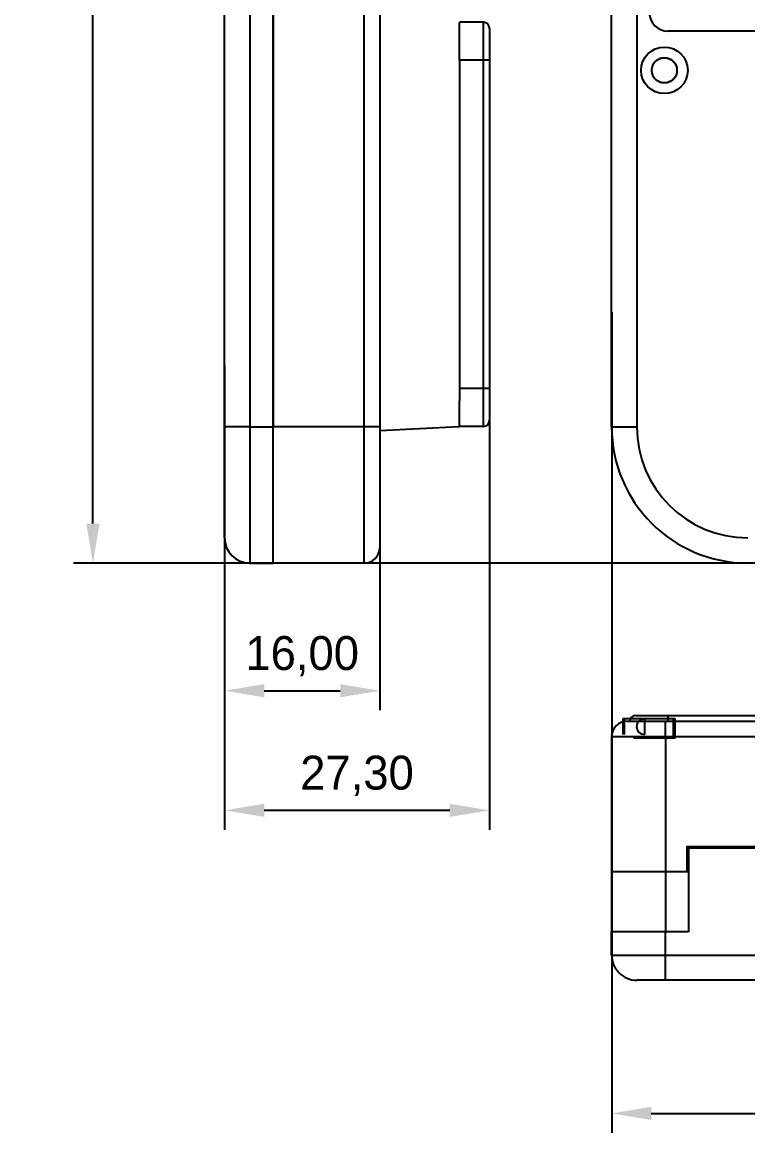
# Model space of a CAD drawing. Header units: millimetres. Extents: x 392 to 586, y 927 to 1144.
# Drawn here: x 391.6 to 466.4, y 927.2 to 1041.7 of the extents above; entities that cross this region are included whole.
import ezdxf

# ---------------------------------------------------------------- set-up
doc = ezdxf.new("R2010")
doc.units = ezdxf.units.MM
doc.header["$PDSIZE"] = -1
doc.linetypes.add('CENTERX2', pattern=[20.32, 12.7, -2.54, 2.54, -2.54])
doc.dimstyles.new('ISO-25', dxfattribs={"dimtxt": 2.5, "dimasz": 2.5, "dimexe": 1.25, "dimexo": 0.625, "dimtad": 1, "dimtxsty": 'Standard', "dimcen": 2.5, "dimadec": 0, "dimazin": 0, "dimtfac": 1, "dimtmove": 0, "dimatfit": 3, "dimfxl": 1, "dimarcsym": 0})

# ---------------------------------------------------------------- blocks, each defined once
blk = doc.blocks.new('*D1')
at = {"color": 0, "lineweight": -2}
for p, q in [((452.38, 1011.8), (452.38, 927.18)), ((544.15, 1011.8), (544.15, 927.18)), ((456.46, 929.18), (540.07, 929.18))]:
    blk.add_line(p, q, dxfattribs=at)
at = {"color": 0}
for points in [[(456.46, 929.86), (456.46, 928.5), (452.38, 929.18)], [(540.07, 928.5), (540.07, 929.86), (544.15, 929.18)]]:
    blk.add_solid(points, dxfattribs=at)
at = {"layer": 'Defpoints', "color": 0}
for p in [(452.38, 1011.8), (544.15, 1011.8), (544.15, 929.18)]:
    blk.add_point(p, dxfattribs=at)
at = {"color": 0, "insert": (498.26, 932.75), "char_height": 3.5, "attachment_point": 5}
blk.add_mtext('91,77', dxfattribs=at)
blk = doc.blocks.new('*D2')
at = {"color": 0, "lineweight": -2}
for p, q in [((468.91, 1129.39), (396.89, 1129.39)), ((398.89, 1125.31), (398.89, 1061.22)), ((398.89, 990), (398.89, 1054.09)), ((468.91, 985.92), (396.89, 985.92))]:
    blk.add_line(p, q, dxfattribs=at)
at = {"color": 0}
for points in [[(399.57, 1125.31), (398.21, 1125.31), (398.89, 1129.39)], [(398.21, 990), (399.57, 990), (398.89, 985.92)]]:
    blk.add_solid(points, dxfattribs=at)
at = {"layer": 'Defpoints', "color": 0}
for p in [(468.91, 1129.39), (398.89, 985.92), (468.91, 985.92)]:
    blk.add_point(p, dxfattribs=at)
at = {"color": 0, "insert": (398.89, 1057.66), "char_height": 3.5, "attachment_point": 5}
blk.add_mtext('143,47', dxfattribs=at)
blk = doc.blocks.new('*D4')
at = {"color": 0, "lineweight": -2}
for p, q in [((412.47, 991.46), (412.47, 970.76)), ((428.47, 991.46), (428.47, 970.76)), ((416.55, 972.76), (424.39, 972.76))]:
    blk.add_line(p, q, dxfattribs=at)
at = {"color": 0}
for points in [[(416.55, 973.44), (416.55, 972.08), (412.47, 972.76)], [(424.39, 972.08), (424.39, 973.44), (428.47, 972.76)]]:
    blk.add_solid(points, dxfattribs=at)
at = {"layer": 'Defpoints', "color": 0}
for p in [(412.47, 991.46), (428.47, 991.46), (428.47, 972.76)]:
    blk.add_point(p, dxfattribs=at)
at = {"color": 0, "insert": (420.47, 976.32), "char_height": 3.5, "attachment_point": 5}
blk.add_mtext('16,00', dxfattribs=at)
blk = doc.blocks.new('*D5')
at = {"color": 0, "lineweight": -2}
for p, q in [((412.47, 1006.29), (412.47, 958.43)), ((439.77, 1006.29), (439.77, 958.43)), ((416.55, 960.43), (435.69, 960.43))]:
    blk.add_line(p, q, dxfattribs=at)
at = {"color": 0}
for points in [[(416.55, 961.11), (416.55, 959.75), (412.47, 960.43)], [(435.69, 959.75), (435.69, 961.11), (439.77, 960.43)]]:
    blk.add_solid(points, dxfattribs=at)
at = {"layer": 'Defpoints', "color": 0}
for p in [(412.47, 1006.29), (439.77, 1006.29), (439.77, 960.43)]:
    blk.add_point(p, dxfattribs=at)
at = {"color": 0, "insert": (426.12, 963.99), "char_height": 3.5, "attachment_point": 5}
blk.add_mtext('27,30', dxfattribs=at)

msp = doc.modelspace()

# ---------------------------------------------------------------- linework, layer by layer
at = {"color": 7, "linetype": 'Continuous', "lineweight": 25}
for p, q in [((412.474, 999.957), (412.474, 1123.856)), ((415.074, 1123.855), (415.074, 999.957)), ((452.377, 999.956), (452.377, 1089.854)), ((454.977, 1089.854), (454.977, 999.957)), ((417.474, 999.957), (417.474, 1068.537)), ((426.874, 999.957), (426.874, 1069.407)), ((428.474, 1069.407), (428.474, 999.957)), ((417.474, 1068.337), (417.474, 999.957)), ((436.674, 1041.688), (436.674, 1041.626)), ((439.174, 1041.688), (436.674, 1041.688)), ((436.674, 1041.475), (436.674, 1041.626)), ((436.674, 1041.204), (436.674, 1041.475)), ((436.674, 1040.794), (436.674, 1041.204)), ((439.174, 1037.788), (439.174, 1041.688)), ((439.774, 1041.088), (439.774, 1037.788)), ((436.674, 1040.258), (436.674, 1040.794)), ((436.674, 1039.657), (436.674, 1040.258)), ((538.371, 1040.773), (458.161, 1040.771)), ((436.674, 1039.047), (436.674, 1039.657)), ((436.674, 1038.469), (436.674, 1039.047)), ((436.674, 1038.035), (436.674, 1038.469)), ((436.674, 1037.788), (436.674, 1038.035)), ((436.674, 1037.788), (436.674, 1003.911)), ((439.174, 1037.788), (436.674, 1037.788)), ((439.174, 1003.911), (439.174, 1037.788)), ((439.774, 1037.788), (439.174, 1037.788)), ((439.774, 1037.788), (439.774, 1003.911)), ((436.674, 1003.911), (436.674, 1002.653)), ((439.174, 1003.911), (436.674, 1003.911)), ((439.174, 1000.011), (439.174, 1003.911)), ((439.774, 1003.911), (439.174, 1003.911)), ((439.774, 1003.911), (439.774, 1000.611)), ((436.674, 1002.042), (436.674, 1002.653)), ((436.674, 1001.441), (436.674, 1002.042)), ((436.674, 1000.905), (436.674, 1001.441)), ((436.674, 1000.496), (436.674, 1000.905)), ((412.474, 988.519), (412.474, 999.957)), ((415.074, 999.957), (417.474, 999.957)), ((415.074, 999.957), (415.074, 985.919)), ((417.474, 985.919), (417.474, 999.957)), ((426.874, 999.957), (417.474, 999.957)), ((428.474, 999.957), (426.874, 999.957)), ((426.874, 985.919), (426.874, 999.957)), ((428.474, 999.6), (436.664, 1000.011)), ((428.474, 999.957), (428.474, 987.519)), ((436.674, 1000.224), (436.674, 1000.496)), ((436.674, 1000.073), (436.674, 1000.224)), ((439.174, 1000.011), (436.674, 1000.011)), ((452.377, 999.956), (454.977, 999.957)), ((415.074, 985.919), (417.474, 985.919)), ((426.874, 985.919), (417.474, 985.919)), ((454.853, 970.211), (458.153, 970.211)), ((458.153, 970.211), (534.527, 970.211)), ((458.153, 970.211), (458.153, 969.611)), ((453.976, 969.611), (457.913, 969.611)), ((457.913, 969.611), (460.285, 969.611)), ((460.285, 969.611), (538.613, 969.611)), ((457.913, 968.011), (452.376, 968.011)), ((452.376, 968.011), (452.376, 954.111)), ((457.913, 968.011), (457.913, 954.111)), ((460.285, 968.011), (457.913, 968.011)), ((513.07, 968.011), (460.285, 968.011)), ((460.135, 956.711), (474.841, 956.711)), ((460.135, 956.711), (460.135, 954.111)), ((460.285, 956.561), (460.285, 947.911)), ((460.285, 956.561), (474.841, 956.561)), ((452.376, 954.111), (457.913, 954.111)), ((452.376, 954.111), (452.376, 947.911)), ((457.913, 954.111), (460.135, 954.111)), ((457.913, 954.111), (457.913, 947.911)), ((457.913, 954.111), (460.285, 954.111)), ((460.135, 954.257), (460.285, 954.257)), ((460.285, 954.111), (460.285, 947.911)), ((452.376, 945.511), (452.376, 947.911)), ((457.913, 947.911), (452.376, 947.911)), ((457.913, 945.511), (457.913, 947.911)), ((460.285, 947.911), (457.913, 947.911)), ((452.376, 945.511), (457.913, 945.511)), ((457.913, 945.511), (538.613, 945.511)), ((457.913, 942.911), (457.913, 945.511)), ((457.913, 942.911), (454.976, 942.911)), ((538.613, 942.911), (457.913, 942.911))]:
    msp.add_line(p, q, dxfattribs=at)
at = {"color": 7, "linetype": 'Continuous'}
for p, q in [((538.371, 1040.773), (458.161, 1040.771)), ((458.77, 969.861), (453.514, 969.861)), ((453.514, 969.861), (453.514, 968.261)), ((458.909, 969.861), (453.653, 969.861)), ((453.653, 969.861), (453.653, 968.261)), ((458.909, 969.861), (453.653, 969.861)), ((453.653, 969.861), (453.653, 968.261)), ((458.909, 969.861), (455.153, 969.861)), ((455.753, 969.861), (455.753, 968.261)), ((458.909, 969.861), (455.753, 969.861)), ((458.77, 967.861), (458.77, 969.861)), ((458.909, 967.861), (458.909, 969.861)), ((458.909, 967.861), (458.909, 969.861)), ((458.909, 967.861), (458.909, 969.861)), ((458.909, 967.861), (458.909, 969.861)), ((458.77, 967.861), (454.646, 967.861)), ((458.909, 967.861), (454.785, 967.861)), ((458.909, 967.861), (454.785, 967.861)), ((458.909, 967.861), (454.785, 967.861)), ((458.77, 967.861), (455.967, 967.861))]:
    msp.add_line(p, q, dxfattribs=at)
at = {"color": 7, "linetype": 'Continuous', "lineweight": 25, "flags": 128}
for points in [[(415.074, 999.957), (414.567, 999.957), (414.079, 999.957), (413.63, 999.957), (413.236, 999.957), (412.912, 999.957), (412.672, 999.957), (412.524, 999.957), (412.474, 999.957)], [(457.913, 968.011), (457.913, 968.324), (457.913, 968.624), (457.913, 968.9), (457.913, 969.143), (457.913, 969.342), (457.913, 969.49), (457.913, 969.581), (457.913, 969.611)], [(461.372, 956.711), (461.36, 956.694), (461.283, 956.561)], [(461.634, 956.561), (461.734, 956.678), (461.768, 956.711)]]:
    msp.add_lwpolyline(points, dxfattribs=at)
at = {"color": 7, "linetype": 'Continuous', "lineweight": 25}
for radius in [2.4, 1.3]:
    msp.add_circle((457.814, 1036.725), radius, dxfattribs=at)
at = {"color": 7, "linetype": 'CENTERX2'}
msp.add_circle((457.814, 1036.725), 1.3, dxfattribs=at)
at = {"color": 7, "linetype": 'Continuous'}
for centre, radius, start, end in [((458.161, 1042.671), 1.9, 180.002, 270.002), ((455.753, 969.061), 0.8, 90, 270), ((455.753, 969.061), 0.8, 90, 270)]:
    msp.add_arc(centre, radius, start, end, dxfattribs=at)
at = {"color": 7, "linetype": 'Continuous', "lineweight": 25}
for centre, radius, start, end in [((458.161, 1042.671), 1.9, 180.002, 270.002), ((439.174, 1041.088), 0.6, 0, 90), ((439.174, 1000.611), 0.6, 270, 0), ((466.416, 999.959), 14.039, 180.00938, 269.985), ((466.416, 999.959), 11.439, 180.00938, 269.98159), ((415.074, 988.519), 2.6, 180, 270), ((426.874, 987.519), 1.6, 270, 0), ((454.853, 969.611), 0.6, 90, 180), ((453.976, 968.011), 1.6, 90.0001, 179.99983), ((454.976, 945.511), 2.6, 179.99598, 270)]:
    msp.add_arc(centre, radius, start, end, dxfattribs=at)

# ---------------------------------------------------------------- dimensions: what is measured, and where the dimension line sits
dim = msp.add_linear_dim(base=(398.8904, 985.9193), p1=(468.9065, 1129.3939), p2=(468.9065, 985.9193), angle=90, dimstyle='ISO-25', override={"dimtxt": 3.5, "dimasz": 4.08, "dimexe": 2, "dimexo": 0, "dimgap": 1.524, "dimtih": 1, "dimtoh": 1, "dimzin": 0, "dimadec": 2, "dimtzin": 0})
dim.commit()
dim.dimension.update_dxf_attribs({"geometry": '*D2', "text_midpoint": (398.8904, 1057.6566)})
for base, p1, p2, picture, middle in [((544.15, 929.182), (452.377, 1011.801), (544.15, 1011.801), '*D1', (498.264, 932.748)), ((439.774, 960.428), (412.474, 1006.288), (439.774, 1006.288), '*D5', (426.124, 963.993)), ((428.474, 972.757), (412.474, 991.464), (428.474, 991.464), '*D4', (420.474, 976.323))]:
    dim = msp.add_linear_dim(base=base, p1=p1, p2=p2, dimstyle='ISO-25', override={"dimtxt": 3.5, "dimasz": 4.08, "dimexe": 2, "dimexo": 0, "dimgap": 1.524, "dimtih": 1, "dimtoh": 1, "dimzin": 0, "dimadec": 2, "dimtzin": 0})
    dim.commit()
    dim.dimension.update_dxf_attribs({"geometry": picture, "text_midpoint": middle})

doc.saveas('drawing.dxf')
